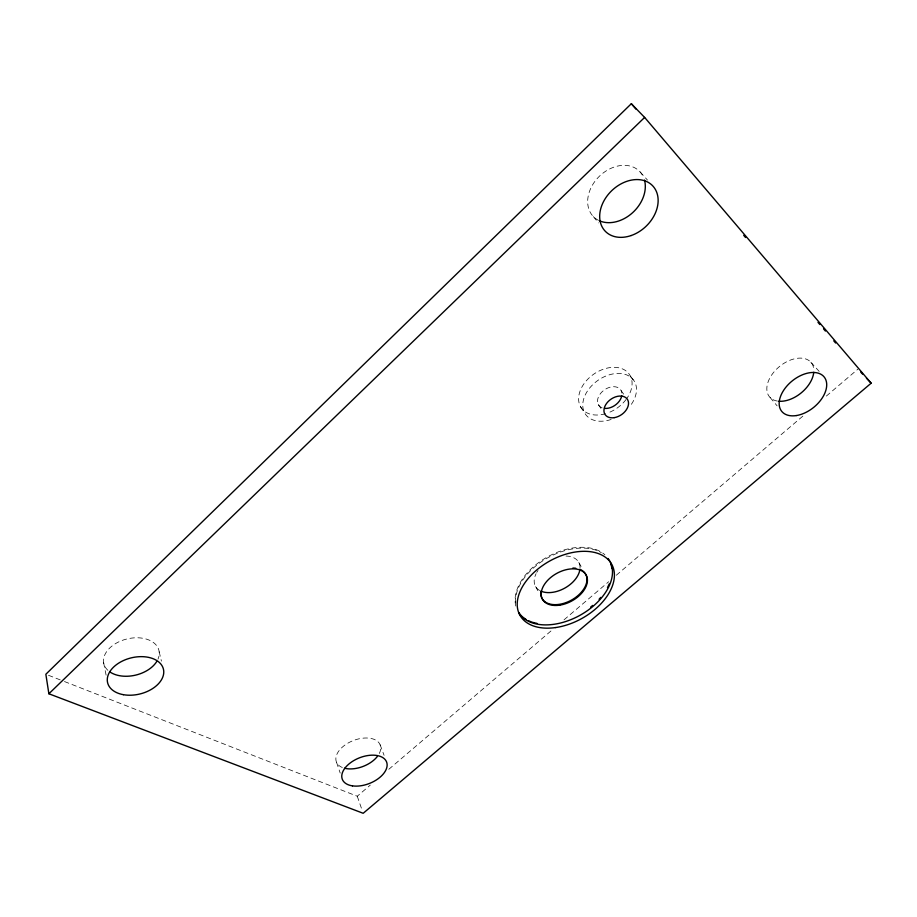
<?xml version="1.0" encoding="UTF-8"?>
<svg xmlns="http://www.w3.org/2000/svg" width="917" height="917" viewBox="0 0 917 917"><rect width="100%" height="100%" fill="white"/><g stroke="black" fill="none" stroke-linecap="round" stroke-linejoin="round"><path stroke-width="0.69" stroke-dasharray="4.58 3.44" d="M64.477 681.549L357.252 796.22L370.308 785.078M388.819 769.294L553.169 629.096M564.047 619.812L608.67 581.745M616.293 575.246L804.587 414.633M826.355 396.064L857.911 369.138M48.509 675.29L63.147 681.022M640.158 171.983L647.505 180.099M810.88 362.249L819.19 371.431M770.12 397.508L777.123 405.853M593.379 216.618L598.503 222.923M630.438 376.153L634.873 382.229M621.153 390.642L623.629 394.138M598.354 404.638L601.563 409.337M580.564 406.793L584.702 413.017M578.799 562.453L582.272 568.414M535.631 586.593L538.898 592.657M380.142 744.833L384.085 755.321M357.252 796.22L362.272 810.662M336.573 762.405L340.218 773.065M159.18 651.769L161.426 661.134M103.644 662.785L106.361 676.437M605.529 413.716A29.333 20.598 -35.2 0 1 579.177 394.046A29.333 20.598 -35.2 0 1 616.293 367.419A29.333 20.598 -35.2 0 1 626.861 398.414M626.013 399.571A29.333 20.598 -35.2 0 1 608.28 412.788M342.328 767.506A23.498 13.835 -21.4 0 1 340.643 748.788A23.498 13.835 -21.4 0 1 369.895 738.254A23.498 13.835 -21.4 0 1 378.801 754.37M777.433 401.073A26.96 17.079 -39.3 0 1 778.693 367.178A26.96 17.079 -39.3 0 1 813.815 369.7M107.885 670.327A28.335 18.592 -13.5 0 1 127.727 638.782A28.335 18.592 -13.5 0 1 157.965 659.185M598.572 220.378A32.336 24.656 -44.4 0 1 599.672 175.972A32.336 24.656 -44.4 0 1 643.619 177.508M565.984 556.057A24.736 15.761 -29.1 0 1 579.957 569.125M539.654 590.491A24.736 15.761 -29.1 0 1 536.101 573.675M536.8 572.391A24.736 15.761 -29.1 0 1 538.038 570.477M602.091 407.813A13.4 9.353 -35.2 0 1 603.902 390.241A13.4 9.353 -35.2 0 1 621.875 393.049M611.135 419.459A29.493 20.587 -35.2 0 1 583.258 400.672A29.493 20.587 -35.2 0 1 621.107 373.551A29.493 20.587 -35.2 0 1 630.357 405.692M515.801 606.045A52.315 32.955 -29 0 1 543.941 558.98A52.315 32.955 -29 0 1 601.839 552.458M602.756 553.077A52.315 32.955 -29 0 1 604.888 554.785M515.572 602.882A52.349 32.955 -29 0 1 546.337 558.625A52.349 32.955 -29 0 1 601.357 552.653"/><path stroke-width="1.38" d="M631.332 103.713L45.85 674.247L48.876 693.768L363.189 813.287L871.15 383.191L644.628 117.422L631.332 103.713L635.974 109.157M48.876 693.768L644.628 117.422M860.754 372.153L862.645 374.159M866.427 378.171L871.15 383.191M743.698 235.337L745.555 237.514M817.987 322.36L819.844 324.538M823.558 328.894L825.415 331.06M833.771 340.86L835.628 343.027M377.449 756.353A23.498 13.835 -21.4 0 1 344.505 768.228M813.757 372.268A26.96 17.079 -39.3 0 1 778.716 401.233M156.658 661.638A28.335 18.592 -13.5 0 1 109.799 671.863M644.491 180.053A32.336 24.656 -44.4 0 1 632.684 212.629A32.336 24.656 -44.4 0 1 599.764 220.928M579.957 569.125A24.736 15.761 -29.1 0 1 564.849 588.072A24.736 15.761 -29.1 0 1 540.732 591.041M621.772 395.754A13.4 9.353 -35.2 0 1 604.807 408.409M580.805 569.755A24.965 15.715 -29 0 1 571.578 600.039A24.965 15.715 -29 0 1 540.778 592.13M572.873 568.036A24.965 15.715 -29 0 1 575.784 568.253M610.688 563.393A52.315 32.955 -29 0 1 611.857 568.54M609.186 584.014A52.315 32.955 -29 0 1 607.478 587.568M600.715 597.414A52.315 32.955 -29 0 1 599.076 599.271M592.657 605.438A52.315 32.955 -29 0 1 590.651 607.077M536.995 623.365A52.315 32.955 -29 0 1 532.204 622.173M531.081 621.783A52.315 32.955 -29 0 1 528.387 620.66M525.911 619.33A52.315 32.955 -29 0 1 519.068 613.083M608.074 558.499A52.349 32.955 -29 0 1 582.857 613.633A52.349 32.955 -29 0 1 518.77 612.843M614.172 417.671A13.514 9.353 -35 0 0 627.767 399.95A13.514 9.353 -35 0 0 606.756 403.182A13.514 9.353 -35 0 0 614.172 417.671M352.472 785.869A23.773 13.755 -21.5 0 0 387.123 765.477A23.773 13.755 -21.5 0 0 353.756 760.594A23.773 13.755 -21.5 0 0 352.472 785.869M796.208 415.584A27.315 17.045 -39 0 0 826.045 380.44A27.315 17.045 -39 0 0 786.545 386.435A27.315 17.045 -39 0 0 796.208 415.584M123.394 694.685A28.725 18.569 -13.8 0 0 163.673 670.487A28.725 18.569 -13.8 0 0 119.485 662.624A28.725 18.569 -13.8 0 0 123.394 694.685M631.16 235.543A32.829 24.725 -43.8 0 0 653.019 186.185A32.829 24.725 -43.8 0 0 602.549 203.654A32.829 24.725 -43.8 0 0 631.16 235.543M555.53 627.572A52.487 32.92 -29 0 0 612.086 564.987A52.487 32.92 -29 0 0 529.82 576.644A52.487 32.92 -29 0 0 555.53 627.572M559.771 605.151A24.977 15.715 -29 0 0 586.215 575.165A24.977 15.715 -29 0 0 546.922 581.16A24.977 15.715 -29 0 0 559.771 605.151"/></g></svg>
